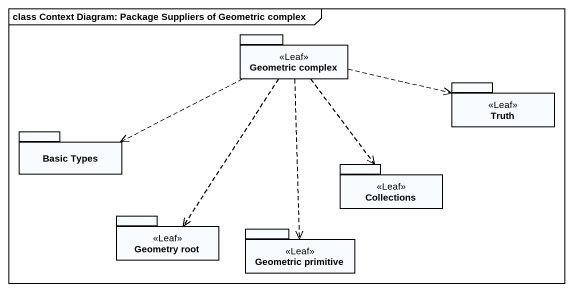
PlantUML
@startuml
mainframe class Context Diagram: Package Suppliers of Geometric complex
package "Geometric complex" as Geometric_complex <<Leaf>> {
}
package Truth <<Leaf>> {
}
package "Basic Types" as Basic_Types {
}
package "Collections" as Collections_ <<Leaf>> {
}
package "Geometry root" as Geometry_root <<Leaf>> {
}
package "Geometric primitive" as Geometric_primitive <<Leaf>> {
}
Geometric_complex .right.> Truth
Geometric_complex .left.> Basic_Types
Geometric_complex ..> Collections_
Geometric_complex ..> Geometry_root
Geometric_complex ..> Geometric_primitive
@enduml
